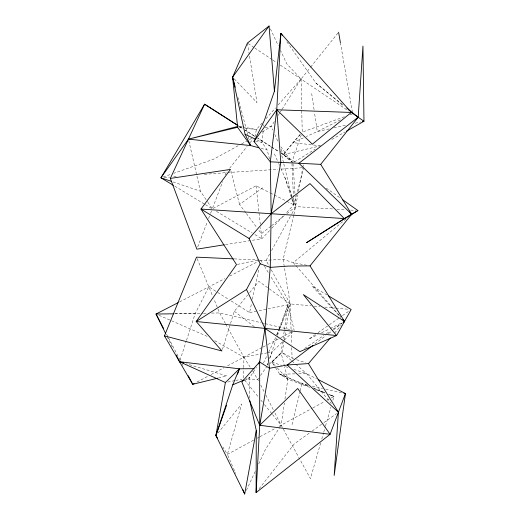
<?xml version="1.0" encoding="UTF-8"?>
<svg xmlns="http://www.w3.org/2000/svg" width="520" height="520" viewBox="0 0 520 520"><rect width="100%" height="100%" fill="white"/><g stroke="black" fill="none" stroke-linecap="round" stroke-linejoin="round"><path stroke-width="0.39" stroke-dasharray="2.6 1.95" d="M249.724 398.099L249.724 377.553L256.418 367.322M243.678 378.053L243.776 368.426M243.783 367.627L243.886 357.195L225.791 324.181M263.153 131.014L261.931 142.227L267.15 149.988L269.529 158.86M263.679 126.21L263.855 124.612M282.692 341.666L281.067 352.885L284.453 366.048M283.159 338.455L288.041 304.792L270.387 275.925M279.844 427.174L281.144 425.165L284.375 402.974M284.954 399.016L287.839 379.204L284.655 366.821M284.128 340.561L282.152 352.515L271.856 362.141L275.36 367.497M284.258 339.768L285.838 330.207M285.968 329.407L290.173 303.908L284.382 267.325M293.917 214.468L297.954 194.603M298.526 191.406L302.679 168.233M302.822 167.433L303.394 164.236M262.204 122.954L256.347 129.565L255.08 136.494L253.669 137.261M231.244 301.002L249.587 312.585L251.583 303.186M252.408 299.273L258.889 268.73M293.722 215.261L283.12 259.376L284.252 266.533M292.038 424.587L300.079 391.638M300.274 390.858L301.997 383.799L279.74 374.192L275.795 368.166M296.504 194.786L293.793 204.861L285.532 213.636M297.336 191.685L303.803 167.655M320.658 442.949L310.447 478.621L299.267 458.224M321.769 439.069L323.544 432.868M323.765 432.094L325.319 426.666M325.546 425.887L330.87 407.277M332.872 400.296L333.976 396.422L328.776 394.29M222.43 349.447L230.295 324.233M230.529 323.472L234.344 311.246L247.624 295.048M180.037 360.204L186.264 341.075M186.511 340.308L195.228 313.534L208.826 286.845L216.977 291.993M267.377 364.975L267.897 363.454M269.731 358.118L277.316 336.024M277.576 335.263L288.041 304.792L256.646 311.155M300.157 134.478L292.903 142.617L283.361 154.57L291.922 162L301.171 135.213M267.384 365.04L267.917 363.584M269.776 358.475L272.168 351.91L283.777 340.665M276.731 334.822L278.707 329.563M278.993 328.815L288.041 304.792L294.222 330.538M197.717 246.922L207.428 221.54M208.572 218.55L210.288 214.071M210.574 213.323L211.712 210.333M205.342 204.646L212.284 208.845L222.671 181.688M225.264 174.902L226.129 172.64L227.63 170.768M276.835 334.861L279.058 329.7M279.377 328.965L290.173 303.908L271.122 269.575M246.409 490.341L255.619 470.561M258.687 463.964L265.512 449.312L279.409 427.85M263.445 363.038L267.241 355.101M268.625 352.216L275.88 337.071M269.594 254.085L266.071 260.462L269.178 266.065M271.55 250.536L291.506 214.389M291.896 213.681L295.808 206.589L295.126 196.06M274.313 121.531L271.291 126.328L261.833 132.256M278.194 115.369L279.923 112.632M280.351 111.943L281.645 109.889M282.081 109.206L301.067 79.073L310.193 67.672M258.726 378.034L257.822 379.314L246.031 378.937M260.533 375.473L266.403 367.14M259.084 488.793L294.398 443.768L309.504 432.946M229.625 168.279L247.097 146.465M250.088 142.72L253.084 138.983M310.7 67.034L338.091 32.838M217.912 433.043L241.683 403.995L227.377 454.422L233.149 467.61M249.665 292.558L258.856 281.346L290.173 303.908L311.038 305.832M292.975 162.845L283.361 154.57L300.19 134.576M334.568 333.047L341.361 325.104M265.928 118.749L275.516 107.926M278.174 104.923L301.067 79.073L286.774 63.824L280.644 50.733M269.555 230.6L261.839 238.784L224.939 244.68M271.758 228.261L283.329 215.975M275.164 365.671L271.856 362.141L281.067 352.885L269.698 363.779M284.356 340.1L292.481 332.228M346.093 218.862L293.293 262.639L283.12 259.376L254.345 260.832L237.276 264.44M270.933 226.167L261.365 233.701L258.453 229.794M271.57 225.667L284.323 215.631M286.877 213.623L295.808 206.589L333.704 209.014M314.886 343.947L325.825 335.628M328.4 333.671L332.911 330.245M333.554 329.758L341.919 323.394M245.856 212.869L239.551 204.406L263.276 187.395M312.13 431.06L323.297 423.059M323.954 422.591L336.44 413.647M315.374 334.555L308.744 339.196L318.038 334.581M318.026 332.703L328.627 325.286M329.29 324.825L341.881 316.011M342.543 315.549L350.5 309.985M304.577 348.465L323.869 335.406M326.534 333.6L330.525 330.902M333.184 329.095L342.498 322.79M294.353 161.993L315.075 149.227M331.793 139.484L345.079 131.963M244.465 380.504L249.724 377.553L246.038 379.132M238.154 145.763L213.473 159.282L173.869 173.244M241.683 143.832L246.617 141.128M249.438 139.581L252.967 137.651M253.552 440.174L227.377 454.422L222.859 446.992M257.088 438.25L259.214 437.099M259.922 436.709L275.483 428.246M279.026 426.322L312.143 408.298M312.845 407.921L324.116 401.785M326.937 400.25L330.454 398.333M331.162 397.95L333.976 396.422L328.77 394.362M196.976 382.044L208.344 376.019M211.192 374.51L223.983 367.738M227.539 365.853L262.32 347.432M263.029 347.061L267.28 344.806M267.989 344.428L280.046 338.046M280.755 337.675L291.389 332.039M213.005 208.468L256.087 185.79L269.607 192.628M179.576 301.912L224.679 278.675M229.723 276.081L259.279 260.858M340.399 119.906L317.291 131.553L306.209 136.578M350.506 114.816L352.671 113.724L350.415 114.549M321.614 332.8L329.478 328.894M330.194 328.543L342.349 322.504M303.251 137.923L292.903 142.617L312.689 144.905M344.39 116.747L302.224 132.151L301.75 110.435M163.202 177.002L170.82 174.317M218.374 378.034L226.928 375.941L186.531 363.831M283.361 154.57L319.826 146.003M329.16 128.941L317.291 131.553L314.496 112.548M333.905 127.894L345.768 125.281M355.264 123.188L360.802 121.973M245.414 128.245L256.347 129.565L258.707 129.058M264.999 127.692L271.291 126.328L272.896 130.032M249.587 312.585L255.866 311.311M227.78 382.038L234.93 380.607M235.722 380.445L242.08 379.178M214.714 340.659L243.886 357.195L266.669 352.937M267.456 352.794L272.168 351.91M164.138 177.554L169.774 177.106M173.803 176.787L176.215 176.592M204.393 174.363L226.129 172.64M227.747 172.536L277.914 169.319M281.151 169.111L302.185 167.758M309.777 387.387L287.839 379.204L279.74 374.192L295.562 373.867M298.721 373.802L306.631 373.64L316.693 378.8M174.551 313.716L202.722 313.235M203.528 313.216L208.358 313.137M211.582 313.079L219.629 312.942L261.242 322.757M175.233 313.788L195.228 313.534M234.24 258.889L259.116 260.039M336.928 209.216L344.994 209.736M350.636 210.093L355.472 210.405M255.58 141.661L261.931 142.227L256.802 139.802M314.249 306.124L319.865 306.644M324.682 307.086L335.114 308.048M335.913 308.12L348.757 309.303M313.476 144.995L320.6 145.821M239.167 127.484L242.287 127.868M306.833 265.252L293.293 262.639L295.425 265.089M242.099 126.757L238.933 126.126L242.294 128.284M242.892 126.913L256.347 129.565M307.528 385.041L301.997 383.799L308.692 386.438M312.267 386.1L322.536 388.407M325.695 389.116L342.29 392.834M262.028 322.946L264.387 323.499M265.168 323.687L292.65 330.168M261.131 148.376L267.15 149.988M291.33 360.438L282.152 352.515L293.579 358.735M296.556 359.71L305.474 362.622M271.856 362.141L281.684 365.391M285.467 366.639L288.49 367.64M293.781 369.388L306.631 373.64L331.233 403.52M173.069 181.928L200.408 191.204L207.447 201.656M315.829 389.649L324.903 393.036M328.686 394.446L333.976 396.422M313.898 388.492L325.052 392.899M279.74 374.192L307.976 385.762M313.177 387.894L325.065 392.769M158.997 315.322L170.853 320.457M171.594 320.775L207.071 336.323M270.315 192.985L285.968 200.902M286.683 201.266L293.793 204.861L293.475 197.581M327.119 295.035L312.007 285.935L340.704 317.298M174.805 186.192L204.646 204.23M216.411 211.341L252.207 232.967M254.956 234.631L261.839 238.784L260.624 227.546M217.653 292.422L228.527 299.286M270.803 146.53L257.816 138.236L278.766 151.638M271.486 146.965L279.006 151.762M281.736 153.511L283.101 154.381L280.755 148.519M238.706 126.016L242.119 128.2M244.842 129.941L255.08 136.494L244.985 130.013M281.469 153.374L295.009 162.026M248.105 43.505L254.137 47.561M254.806 48.009L272.24 59.716M272.909 60.164L276.263 62.413M280.28 65.117L348.647 111.02M326.261 188.117L340.756 198.4M234.344 311.246L255.268 327.464M286.891 41.854L316.024 83.135L343.083 105.027M316.024 83.135L343.876 106.288M291.947 360.965L295.002 363.603M295.62 364.137L306.631 373.64M234.273 78.897L256.971 102.635L249.087 53.384M277.368 368.024L287.839 379.204M295.958 265.7L340.762 317.155M244.68 380.107L258.863 397.631M260.891 400.134L262.405 402.012M264.433 404.515L272.031 413.901M272.538 414.525L281.144 425.165L298.883 457.522M246.337 213.519L256.516 227.188M280.846 146.673L291.922 162M207.883 202.306L212.284 208.845M243.886 357.195L250.647 367.919M252.759 371.274L258.55 380.75M260.721 260.117L262.821 263.549M264.505 266.298L268.288 272.486M225.407 323.479L219.629 312.942L213.766 298.772M166.511 334.113L168.012 336.979M168.383 337.695L180.362 360.64M182.228 364.228L182.982 365.657M260.741 385.047L264.381 392.21M265.844 395.076L273.494 410.118M274.95 412.984L281.144 425.165M167.076 336.44L173.128 348.725M270.419 28.912L278.258 45.643M274.423 153.868L278.317 162.649M278.642 163.384L279.617 165.581M280.911 168.513L284.804 177.294L292.422 197.581M233.474 468.344L235.716 473.479M274.827 134.478L278.356 142.636M197.139 258.635L212.531 295.796M292.702 198.328L295.808 206.589M284.804 177.294L293.793 204.861L292.26 198.549M237.926 97.364L247.93 135.447M248.138 136.22L249.158 140.108M230.893 170.976L239.551 204.406M280.728 151.216L283.608 163.053M283.803 163.839L292.065 197.763M188.812 140.738L200.408 191.204M340.392 42.595L352.534 112.924M247.429 43.056L248.957 52.591M311.695 93.535L314.379 111.755M256.087 185.79L260.273 224.334M293.026 163.651L295.074 195.247M291.986 163.618L293.442 196.775M290.173 303.908L291.089 329.862M291.122 330.675L291.603 344.461M291.72 347.704L292.091 358.248M301.067 79.073L301.736 109.635"/><path stroke-width="0.78" d="M318.136 379.541L345.449 393.549L330.096 434.298L256.1 492.596L256.282 430.495L249.724 400.465M346.482 131.17L363.968 121.27L351.306 112.463L280.878 33.339L276.757 109.766L270.322 161.817L271.147 213.727L270.27 267.371L264.959 328.387L259.642 361.959L259.733 425.276L256.1 492.596M282.269 35.302L280.878 33.339L274.411 91.182L264.29 120.608L253.994 141.524L270.322 161.817L320.704 164.359L358.183 117.247L362.954 46.091L363.968 121.27L362.382 121.622M256.282 430.495L244.706 494L215.891 435.513L225.394 382.512L239.408 368.803L253.994 368.674M320.704 164.359L351.683 214.227L310.024 265.87L288.34 266.071L270.27 267.371L260.182 263.783L249.093 238.492L271.147 213.727L280.833 162.422L276.757 109.766L351.306 112.463L312.364 144.19L276.757 109.766L253.994 141.524M217.529 438.217L215.891 435.513L232.785 384.826L239.408 368.803L179.536 361.731L176.332 355.231M215.891 435.513L226.577 405.191M237.536 374.107L239.408 368.803M217.594 378.222L192.706 384.3L164.45 335.881L196.528 257.147L233.435 258.856M258.869 147.771L250.588 145.548L237.608 127.296L232.615 77.162L247.429 43.056L269.055 26L274.411 91.182M224.139 244.81L196.865 249.165L170.333 178.419L204.588 104.189L237.588 125.268M164.45 335.881L221.956 350.974L196.177 321.522L246.513 289.523L260.182 263.783M258.433 363.968L259.642 361.959L269.497 368.284L287.203 364.981L308.451 363.597L330.389 337.935M173.414 185.354L160.921 177.808L188.448 139.159L250.588 145.548L245.089 134.27L232.615 77.162L269.055 26M343.454 322.66L344.494 321.438L310.024 265.87M259.642 361.959L241.833 381.979L259.733 425.276L330.096 434.298L297.713 388.473L259.733 425.276L269.497 368.284L264.959 328.387L246.513 289.523M350.441 215.254L351.683 214.227L298.896 163.287L358.183 117.247L346.86 108.082M271.147 213.727L309.998 183.612L344.312 218.582L357.89 210.555L342.738 199.803M356.272 118.703L358.183 117.247M312.949 345.41L287.203 364.981L338.41 412.237L334.172 475.436L345.449 393.549L343.87 393.192M343.207 322.419L344.494 321.438L342.894 319.605M350.402 215.274L357.89 210.555M194.129 383.546L192.706 384.3L188.221 375.694M178.152 302.647L156.032 314.034L165.646 333.548M232.785 384.826L243.834 380.081M238.154 126.328L188.448 139.159L237.608 127.296M170.333 178.419L230.49 169.422L200.961 209.066L236.503 264.602L196.177 321.522L336.603 335.543L351.163 309.524L328.497 295.867M173.635 313.807L156.032 314.034L163.52 328.374M183.424 362.895L179.536 361.731L225.394 382.512M171.548 181.415L160.921 177.808L204.588 104.189L238.024 125.58M245.089 134.27L255.339 139.113M249.093 238.492L200.961 209.066L344.312 218.582L306.449 242.743L351.683 214.227L349.928 212.556M344.494 321.438L303.342 294.587L336.603 335.543L299.923 351.624L264.959 328.387M337.382 410.988L338.41 412.237L308.451 363.597M242.781 489.6L244.706 494M232.615 77.162L235.268 87.263M250.179 143.995L250.588 145.548M338.598 32.207L340.392 42.595"/></g></svg>
